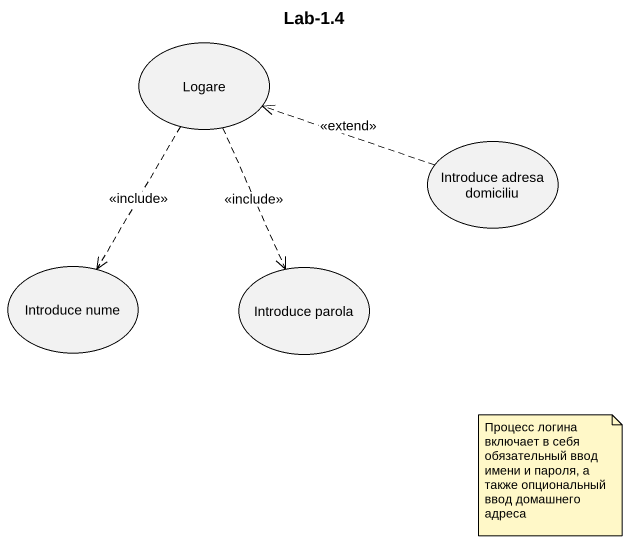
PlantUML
@startuml
title Lab-1.4
usecase Logare
usecase "Introduce adresa domiciliu" as Introduce_adresa_domiciliu
usecase "Introduce nume" as Introduce_nume
usecase "Introduce parola" as Introduce_parola
Logare ..> Introduce_nume : <<include>>
Logare ..> Introduce_parola : <<include>>
Introduce_adresa_domiciliu .left.> Logare : <<extend>>
note as N1
  Процесс логина включает в себя обязательный ввод имени и пароля, а также опциональный ввод домашнего адреса
end note
@enduml
